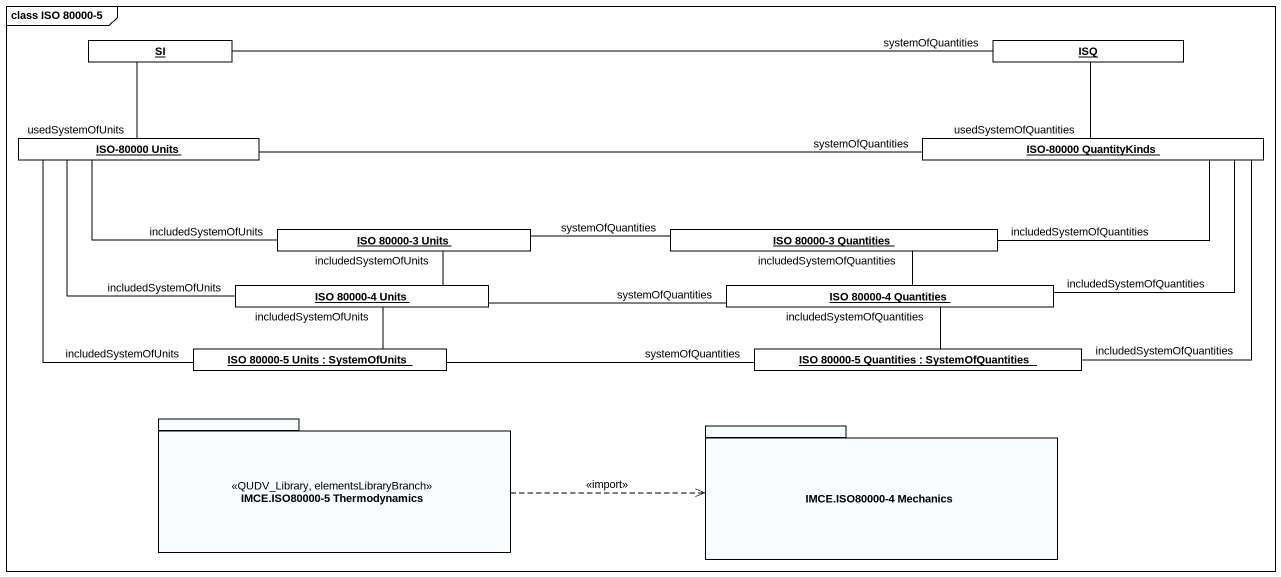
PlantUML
@startuml
mainframe class ISO 80000-5
hide circle
hide empty members
object SI #FFFFFF
object ISQ #FFFFFF
object "ISO-80000 Units" as ISO_80000_Units #FFFFFF
object "ISO-80000 QuantityKinds" as ISO_80000_QuantityKinds #FFFFFF
object "ISO 80000-3 Units" as ISO_80000_3_Units #FFFFFF
object "ISO 80000-3 Quantities" as ISO_80000_3_Quantities #FFFFFF
object "ISO 80000-4 Units" as ISO_80000_4_Units #FFFFFF
object "ISO 80000-4 Quantities" as ISO_80000_4_Quantities #FFFFFF
object "ISO 80000-5 Units : SystemOfUnits" as ISO_80000_5_Units #FFFFFF
object "ISO 80000-5 Quantities : SystemOfQuantities" as ISO_80000_5_Quantities #FFFFFF
package "IMCE.ISO80000-5 Thermodynamics" as IMCE_ISO80000_5 <<QUDV_Library, elementsLibraryBranch>> {
}
package "IMCE.ISO80000-4 Mechanics" as IMCE_ISO80000_4_Mechanics {
}
ISQ -left- SI : systemOfQuantities
ISO_80000_Units -up- SI : usedSystemOfUnits
ISO_80000_QuantityKinds -up- ISQ : usedSystemOfQuantities
ISO_80000_QuantityKinds -left- ISO_80000_Units : systemOfQuantities
ISO_80000_3_Units -left- ISO_80000_Units : includedSystemOfUnits
ISO_80000_3_Units -- ISO_80000_4_Units : includedSystemOfUnits
ISO_80000_3_Quantities -right- ISO_80000_QuantityKinds : includedSystemOfQuantities
ISO_80000_3_Quantities -left- ISO_80000_3_Units : systemOfQuantities
ISO_80000_3_Quantities -- ISO_80000_4_Quantities : includedSystemOfQuantities
ISO_80000_4_Units -up- ISO_80000_Units : includedSystemOfUnits
ISO_80000_4_Units -- ISO_80000_5_Units : includedSystemOfUnits
ISO_80000_4_Quantities -up- ISO_80000_QuantityKinds : includedSystemOfQuantities
ISO_80000_4_Quantities -left- ISO_80000_4_Units : systemOfQuantities
ISO_80000_4_Quantities -- ISO_80000_5_Quantities : includedSystemOfQuantities
ISO_80000_5_Units -up- ISO_80000_Units : includedSystemOfUnits
ISO_80000_5_Quantities -up- ISO_80000_QuantityKinds : includedSystemOfQuantities
ISO_80000_5_Quantities -left- ISO_80000_5_Units : systemOfQuantities
IMCE_ISO80000_5 .right.> IMCE_ISO80000_4_Mechanics : <<import>>
@enduml
